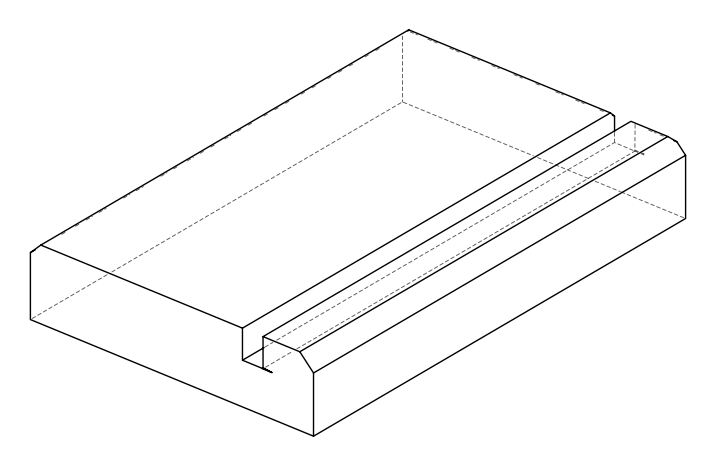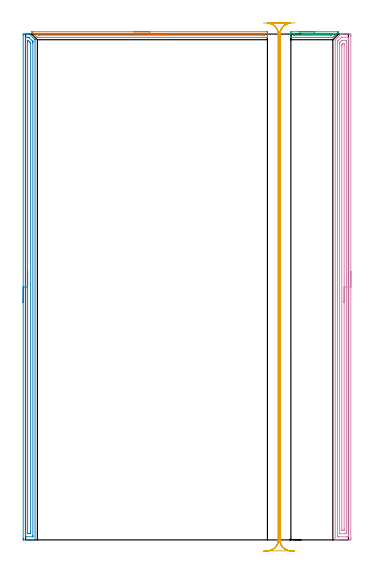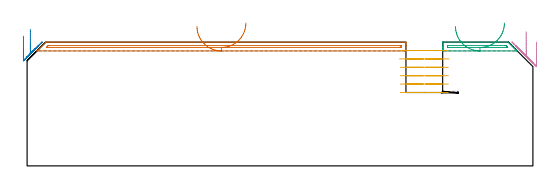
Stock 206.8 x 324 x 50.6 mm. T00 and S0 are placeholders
(PLAN: 5 operations, 1 tool changes, 30.3 min)
(1 AREA_MILL | FG_CHAMFER_SURFACE | UGT0205_001 | 2.54 min | 1011 mm3)
(2 AREA_MILL_1 | FG_CHAMFER_SURFACE_1 | UGT0205_001 | 7.96 min | 9333 mm3)
(3 AREA_MILL_2 | FG_CHAMFER_SURFACE_2 | UGT0205_001 | 0.61 min | 228 mm3)
(4 AREA_MILL_3 | FG_CHAMFER_SURFACE_3 | UGT0205_001 | 10.56 min | 16166 mm3)
(5 MILL_RECTANGULAR_SLOT | SLOT_RECTANGULAR | UGT0201_132 | Follow Part, ap 3.5, ae 75% | 8.68 min | 100053 mm3)
(TOOL UGT0205_001 | Chamfer Mill 20 x 3 x 45 deg. | D20 FL50 Z2)
(TOOL UGT0201_132 | Carbide End Mill 14.0 | D14 FL30 Z4)
(OP 1 AREA_MILL)
G17 G21 G94 G90
T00 M6
G54
G17 G0 G90 X69.45 Y325.4 S1061 M3
G43 Z60.6 H0
Z57.
G94 G1 X69.488 Z56.128 F250.
X69.602 Z55.263
X69.791 Z54.412
X70.053 Z53.58
X70.387 Z52.774
X70.79 Z52.
X71.258 Z51.264
X71.79 Z50.572
X72.379 Z49.929
X73.022 Z49.34
X73.714 Z48.808
X74.45 Z48.34
X75.224 Z47.937
X76.03 Z47.603
X76.862 Z47.341
X77.714 Z47.152
X78.578 Z47.038
X79.45 Z47.
X154.312
X154.519 Y325.398 Z47.002
X154.898 Y325.391 Z47.005
X154.9 Y325.207 Z47.191
Y324.925 Z47.472
Y323.158 Z49.236
Y322.594 Z49.805
Y322.104 Z50.295
Y321.811 Z50.58
X154.893 Y321.802 Z50.588
X154.757 Y321.8 Z50.6
X7.707
X7.604 Y321.804 Z50.589
X7.595 Y321.808 Z50.585
X7.456 Y321.943 Z50.455
X4.254 Y325.145 Z47.253
X4.142 Y325.258 Z47.14
X4.041 Y325.366 Z47.032
X4.016 Y325.395 Z47.003
X4.126 Y325.4 Z47.
X4.142
X79.45
Y323.986 Z48.414
X152.473 Y323.985 Z48.415
X152.529
X152.589 Y323.983 Z48.417
X152.89 Y323.967 Z48.433
X152.893 Y323.879 Z48.521
X152.898 Y323.676 Z48.724
X152.895 Y323.416 Z48.984
X152.89 Y323.234 Z49.166
X152.886 Y323.22 Z49.18
X152.869 Y323.219 Z49.181
X152.821 Y323.216 Z49.184
X152.724 Y323.215 Z49.185
X152.529 Y323.214 Z49.186
X8.971
X8.767 Y323.217 Z49.183
X8.666 Y323.219 Z49.181
X8.644 Y323.221 Z49.179
X8.559 Y323.3 Z49.1
X8.428 Y323.426 Z48.974
X8.153 Y323.698 Z48.702
X7.971 Y323.885 Z48.515
X7.899 Y323.963 Z48.437
X7.887 Y323.98 Z48.42
X7.913 Y323.981 Z48.419
X7.992 Y323.984 Z48.416
X8.153 Y323.986 Z48.414
X8.209
X79.45
X80.322 Z48.452
X81.186 Z48.566
X82.038 Z48.755
X82.87 Z49.017
X83.676 Z49.351
X84.45 Z49.754
X85.186 Z50.223
X85.878 Z50.754
X86.521 Z51.343
X87.11 Z51.986
X87.642 Z52.678
X88.11 Z53.414
X88.513 Z54.188
X88.847 Z54.994
X89.109 Z55.826
X89.298 Z56.678
X89.412 Z57.543
X89.45 Z58.414
G0 Z60.6
M5
M2
(OP 2 AREA_MILL_1)
G17 G21 G94 G90
T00 M6
G54
G17 G0 G90 X-1.5 Y151.95 S1061 M3
G43 Z60.6 H0
Z53.
G94 G1 Y151.988 Z52.128 F250.
Y152.102 Z51.263
Y152.291 Z50.412
Y152.553 Z49.58
Y152.887 Z48.774
Y153.29 Z48.
Y153.758 Z47.264
Y154.29 Z46.572
Y154.879 Z45.929
Y155.522 Z45.34
Y156.214 Z44.808
Y156.95 Z44.34
Y157.724 Z43.937
Y158.53 Z43.603
Y159.362 Z43.341
Y160.214 Z43.152
Y161.078 Z43.038
Y161.95 Z43.
X-1.499 Y323.276 Z43.001
X-1.497 Y323.595
X-1.493 Y323.89 Z43.003
X-1.186 Y323.9 Z43.309
X-0.923 Z43.572
X-0.315 Z44.179
X0.211 Z44.708
X0.557 Z45.053
X1.083 Z45.579
X1.428 Z45.923
X2.218 Z46.717
X2.3 Z46.798
X2.491 Y323.898 Z46.988
X2.529 Y323.872 Z47.028
X5.806 Y320.595 Z50.305
X6.03 Y320.369 Z50.526
X6.097 Y320.295 Z50.589
X6.1 Y320.148 Z50.6
Y0.177
X6.097 Y0.01 Z50.588
X5.978 Y0.003 Z50.47
X5.851 Y0. Z50.351
X5.606 Z50.105
X4.915 Z49.409
X3.698 Z48.195
X3.172 Z47.666
X2.563 Z47.058
X-1.098 Z43.399
X-1.186 Y0.002 Z43.311
X-1.494 Y0.01 Z43.004
X-1.497 Y0.305 Z43.001
X-1.499 Y0.624
X-1.5 Y0.946 Z43.
Y161.95
X-0.086 Z44.414
X-0.085 Y321.253 Z44.415
X-0.084 Y321.488 Z44.416
X-0.08 Y321.817 Z44.42
X-0.078 Y321.89 Z44.422
X0.022 Y321.894 Z44.522
X0.157 Y321.899 Z44.657
X1.428 Y321.9 Z45.928
X1.9 Y321.898 Z46.4
X1.999 Y321.894 Z46.499
X2.047 Y321.89 Z46.547
X2.143 Y321.799 Z46.643
X2.3 Y321.648 Z46.8
X2.462 Y321.488 Z46.962
X4.249 Y319.701 Z48.749
X4.466 Y319.482 Z48.966
X4.615 Y319.327 Z49.115
X4.669 Y319.27 Z49.169
X4.679 Y319.245 Z49.179
X4.681 Y319.206 Z49.181
X4.684 Y319.043 Z49.184
X4.685 Y318.807 Z49.185
X4.686 Y318.148 Z49.186
X4.685 Y2.647 Z49.185
X4.684 Y2.412 Z49.184
X4.68 Y2.083 Z49.18
X4.678 Y2.01 Z49.178
X4.578 Y2.006 Z49.078
X4.443 Y2.001 Z48.943
X0.557 Y2. Z45.057
X0.085 Y2.002 Z44.585
X-0.048 Y2.007 Z44.452
X-0.074 Y2.009 Z44.426
X-0.079 Y2.056 Z44.421
X-0.083 Y2.173 Z44.417
X-0.085 Y2.412 Z44.415
X-0.086 Y3.07 Z44.414
Y161.95
X1.328 Z45.828
Y318.91
X1.331 Y319.701 Z45.831
X1.333 Y319.799 Z45.833
X1.338 Y319.89 Z45.838
X1.428 Z45.928
X1.61 Y319.879 Z46.11
X1.796 Y319.701 Z46.296
X2.3 Y319.2 Z46.8
X2.692 Y318.807 Z47.192
X3.172 Y318.317 Z47.672
X3.265 Y318.216 Z47.765
X3.269 Y318.016 Z47.769
X3.271 Y317.913 Z47.771
Y4.991
X3.269 Y4.199 Z47.769
X3.267 Y4.101 Z47.767
X3.262 Y4.01 Z47.762
X3.172 Y4.008 Z47.672
X2.493 Y4.001 Z46.993
X1.428 Z45.928
X1.364 Y4.004 Z45.864
X1.342 Y4.008 Z45.842
X1.335 Y4.011 Z45.835
X1.333 Y4.029 Z45.833
X1.33 Y4.097 Z45.83
X1.329 Y4.199 Z45.829
X1.328 Y4.302 Z45.828
Y161.95
Y162.822 Z45.866
Y163.687 Z45.98
Y164.538 Z46.169
Y165.37 Z46.431
Y166.176 Z46.765
Y166.95 Z47.168
Y167.686 Z47.637
Y168.378 Z48.168
Y169.021 Z48.757
Y169.61 Z49.401
Y170.142 Z50.093
Y170.61 Z50.828
Y171.013 Z51.602
Y171.347 Z52.408
Y171.609 Z53.24
Y171.798 Z54.092
Y171.912 Z54.957
Y171.95 Z55.828
G0 Z60.6
M5
M2
(OP 3 AREA_MILL_2)
G17 G21 G94 G90
T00 M6
G54
G17 G0 G90 X175.15 Y325.4 S1061 M3
G43 Z60.6 H0
Z57.
G94 G1 X175.188 Z56.128 F250.
X175.302 Z55.264
X175.491 Z54.412
X175.753 Z53.58
X176.087 Z52.774
X176.49 Z52.
X176.958 Z51.264
X177.49 Z50.572
X178.079 Z49.929
X178.722 Z49.34
X179.414 Z48.808
X180.15 Z48.34
X180.924 Z47.937
X181.73 Z47.603
X182.562 Z47.341
X183.414 Z47.152
X184.278 Z47.038
X185.15 Z47.
X200.151
X200.386 Y325.398 Z47.001
X200.367 Y325.366 Z47.033
X200.196 Y325.196 Z47.204
X200.128 Y325.128 Z47.271
X199.927 Y324.925 Z47.471
X199.332 Y324.332 Z48.067
X199.238 Y324.238 Z48.161
X199.043 Y324.042 Z48.354
X198.469 Y323.468 Z48.931
X198.349 Y323.348 Z49.05
X198.16 Y323.158 Z49.238
X197.605 Y322.605 Z49.795
X197.277 Y322.275 Z50.121
X196.8 Y321.8 Z50.599
X169.961 Y321.799
X169.91 Y321.831 Z50.567
X169.9 Y321.98 Z50.418
Y323.552 Z48.847
Y324.042 Z48.355
Y324.286 Z48.111
Y324.925 Z47.472
Y325.17 Z47.228
X169.902 Y325.391 Z47.005
X170.263 Y325.4 Z47.
X185.15
Y323.986 Z48.414
X196.272 Y323.985 Z48.415
X196.33 Y323.984 Z48.416
X196.515 Y323.976 Z48.424
X196.496 Y323.953 Z48.447
X196.432 Y323.884 Z48.516
X196.346 Y323.796 Z48.604
X196.272 Y323.722 Z48.678
X195.989 Y323.44 Z48.96
X195.893 Y323.347 Z49.053
X195.763 Y323.225 Z49.175
X195.383 Y323.216 Z49.184
X195.326 Y323.215 Z49.185
X172.192 Y323.214 Z49.186
X172.031 Y323.216 Z49.184
X171.951 Y323.218 Z49.182
X171.918 Y323.221 Z49.179
X171.91 Y323.24 Z49.16
X171.905 Y323.317 Z49.083
X171.901 Y323.503 Z48.897
X171.902 Y323.769 Z48.631
X171.905 Y323.89 Z48.51
X171.91 Y323.977 Z48.423
X171.927 Y323.98 Z48.42
X172.027 Y323.983 Z48.417
X172.231 Y323.986 Z48.414
X172.248
X185.15
X186.022 Z48.452
X186.886 Z48.566
X187.738 Z48.755
X188.57 Z49.017
X189.376 Z49.351
X190.15 Z49.754
X190.886 Z50.223
X191.578 Z50.754
X192.221 Z51.343
X192.81 Z51.986
X193.341 Z52.678
X193.81 Z53.414
X194.213 Z54.188
X194.547 Z54.994
X194.809 Z55.826
X194.998 Z56.678
X195.112 Z57.543
X195.15 Z58.414
G0 Z60.6
M5
M2
(OP 4 AREA_MILL_3)
G17 G21 G94 G90
T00 M6
G54
G17 G0 G90 X208.3 Y171.95 S1061 M3
G43 Z60.6 H0
Z50.6
G94 G1 Y171.912 Z49.728 F250.
Y171.798 Z48.864
Y171.609 Z48.012
Y171.347 Z47.18
Y171.013 Z46.374
Y170.61 Z45.6
Y170.141 Z44.864
Y169.61 Z44.172
Y169.021 Z43.529
Y168.378 Z42.94
Y167.686 Z42.408
Y166.95 Z41.94
Y166.176 Z41.537
Y165.37 Z41.203
Y164.538 Z40.941
Y163.686 Z40.752
Y162.821 Z40.638
Y161.95 Z40.6
Y0.959
X208.299 Y0.624 Z40.601
X208.294 Y0.072 Z40.604
X208.292 Y0.008 Z40.606
X207.744 Y0. Z41.153
X201.522 Z47.372
X200.096 Z48.8
X199.744 Z49.151
X199.04 Z49.859
X198.74 Z50.16
X198.342 Y0.008 Z50.549
X198.303 Y0.01 Z50.588
X198.3 Y0.177 Z50.6
Y320.152
X198.296 Y320.287 Z50.595
X198.351 Y320.353 Z50.544
X198.967 Y320.968 Z49.932
X199.19 Y321.19 Z49.708
X199.3 Y321.302 Z49.596
X199.871 Y321.871 Z49.029
X200.083 Y322.084 Z48.815
X200.189 Y322.191 Z48.707
X200.633 Y322.634 Z48.266
X201.078 Y323.08 Z47.818
X201.522 Y323.523 Z47.377
X201.678 Y323.678 Z47.221
X201.875 Y323.872 Z47.023
X201.907 Y323.896 Z46.99
X201.967 Y323.899 Z46.931
X202.008 Y323.9 Z46.89
X203.652 Z45.244
X207.476 Z41.42
X207.744 Y323.898 Z41.152
X208.291 Y323.892 Z40.606
X208.293 Y323.828 Z40.604
X208.298 Y323.276 Z40.602
X208.3 Y322.717 Z40.6
Y161.95
X206.886 Z42.014
Y3.305
X206.885 Y2.411 Z42.015
X206.884 Y2.383 Z42.016
X206.856 Y2.01 Z42.044
X206.374 Y2.002 Z42.526
X205.967 Y2.001 Z42.933
X205.487 Y2. Z43.413
X200.633 Y2.001 Z48.267
X200.151 Y2.002 Z48.749
X199.744 Y2.01 Z49.156
X199.717 Y2.411 Z49.183
X199.715 Y2.441 Z49.185
X199.714 Y3.305 Z49.186
Y317.913
X199.715 Y318.807 Z49.185
X199.716 Y318.836 Z49.184
X199.744 Y319.283 Z49.156
X199.949 Y319.495 Z48.951
X200.151 Y319.701 Z48.749
X202.176 Y321.725 Z46.724
X202.255 Y321.801 Z46.645
X202.32 Y321.859 Z46.58
X202.362 Y321.89 Z46.538
X202.411 Y321.892 Z46.489
X202.892 Y321.899 Z46.008
X205.967 Z42.933
X206.449 Y321.898 Z42.451
X206.856 Y321.89 Z42.044
X206.883 Y321.488 Z42.017
X206.885 Y321.459 Z42.015
X206.886 Y320.595 Z42.014
Y161.95
X205.472 Z43.428
X205.471 Y5.093 Z43.429
X205.47 Y4.698 Z43.43
X205.467 Y4.199 Z43.433
X205.465 Y4.011 Z43.435
X205.273 Y4.003 Z43.627
X205.078 Y4.001 Z43.822
X204.387 Y4. Z44.513
X201.324 Y4.001 Z47.576
X201.193 Y4.005 Z47.707
X201.146 Y4.01 Z47.754
X201.134 Y4.014 Z47.766
X201.133 Y4.021 Z47.767
X201.13 Y4.067 Z47.77
X201.129 Y4.199 Z47.771
X201.128 Y4.595 Z47.772
X201.129 Y317.415 Z47.771
X201.131 Y317.913 Z47.769
X201.133 Y318.111 Z47.767
X201.135 Y318.206 Z47.765
X201.174 Y318.263 Z47.726
X201.522 Y318.621 Z47.378
X201.614 Y318.715 Z47.286
X202.601 Y319.701 Z46.299
X202.743 Y319.836 Z46.157
X202.794 Y319.883 Z46.106
X202.904 Y319.89 Z45.996
X203.104 Y319.898 Z45.796
X205.078 Y319.9 Z43.822
X205.276 Y319.899 Z43.624
X205.408 Y319.895 Z43.492
X205.454 Y319.89 Z43.446
X205.466 Y319.886 Z43.434
X205.467 Y319.879 Z43.433
X205.47 Y319.833 Z43.43
X205.471 Y319.701 Z43.429
X205.472 Y319.305 Z43.428
Y161.95
X204.057 Z44.843
Y6.88
X204.053 Y6.124 Z44.847
X204.051 Y6.019 Z44.849
X203.956 Y6.01 Z44.944
X203.287 Y6. Z45.613
X202.858 Y6.005 Z46.042
X202.643 Y6.01 Z46.257
X202.549 Y6.016 Z46.351
X202.543 Y6.88 Z46.357
Y316.126
X202.547 Y316.883 Z46.353
X202.55 Y317.02 Z46.35
X202.562 Y317.201 Z46.338
X202.682 Y317.327 Z46.218
X202.836 Y317.486 Z46.064
X202.991 Y317.641 Z45.909
X203.115 Y317.764 Z45.785
X203.199 Y317.843 Z45.701
X203.248 Y317.887 Z45.652
X203.3 Y317.897 Z45.6
X203.314 Y317.899 Z45.586
X203.742 Y317.894 Z45.158
X203.957 Y317.89 Z44.943
X204.05 Y317.884 Z44.85
X204.057 Y317.02 Z44.843
Y161.95
Y161.078 Z44.881
Y160.213 Z44.995
Y159.362 Z45.183
Y158.53 Z45.446
Y157.724 Z45.78
Y156.95 Z46.182
Y156.214 Z46.651
Y155.522 Z47.182
Y154.879 Z47.772
Y154.289 Z48.415
Y153.758 Z49.107
Y153.29 Z49.843
Y152.887 Z50.616
Y152.553 Z51.422
Y152.291 Z52.254
Y152.102 Z53.106
Y151.988 Z53.971
Y151.95 Z54.843
G0 Z60.6
M5
M2
(OP 5 MILL_RECTANGULAR_SLOT)
G17 G21 G94 G90
T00 M6
G54
G17 G0 G90 X172.24 Y-7.247 S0 M3
G43 Z60.6 H0
Z47.167
G94 G1 X169.253 Y-6.97 F250.
G2 X162.9 Y0. R7. F500.
G1 Y323.9
G2 X169.248 Y330.87 R7.
G1 X169.249 Y330.9
X169.191
X155.621
X155.552 Y330.899
X155.553 Y330.869
G2 X161.9 Y323.9 R7.
G1 Y0.
G2 X155.547 Y-6.97 R7.
G1 X152.56 Y-7.247 F250.
G0 Z60.6
X152.278 Y331.05
Z43.733
G1 X155.274 Y330.89
G2 X161.9 Y323.9 R7. F500.
G1 Y0.
G2 X155.274 Y-6.99 R7.
G1 Y-7.
X169.526
Y-6.99
G2 X162.9 Y0. R7.
G1 Y323.9
G2 X169.526 Y330.89 R7.
G1 X172.522 Y331.05 F250.
G0 Z60.6
X172.24 Y-7.247
Z40.3
G1 X169.253 Y-6.97
G2 X162.9 Y0. R7. F500.
G1 Y323.9
G2 X169.526 Y330.89 R7.
G1 Y330.9
X155.274
Y330.89
G2 X161.9 Y323.9 R7.
G1 Y0.
G2 X155.547 Y-6.97 R7.
G1 X152.56 Y-7.247 F250.
G0 X172.24 Z36.867
G1 X169.253 Y-6.97
G2 X162.9 Y0. R7. F500.
G1 Y323.9
G2 X169.526 Y330.89 R7.
G1 Y330.9
X155.274
Y330.89
G2 X161.9 Y323.9 R7.
G1 Y0.
G2 X155.547 Y-6.97 R7.
G1 X152.56 Y-7.247 F250.
G0 X172.24 Z33.433
G1 X169.253 Y-6.97
G2 X162.9 Y0. R7. F500.
G1 Y323.9
G2 X169.526 Y330.89 R7.
G1 Y330.9
X155.274
Y330.89
G2 X161.9 Y323.9 R7.
G1 Y0.
G2 X155.547 Y-6.97 R7.
G1 X152.56 Y-7.247 F250.
G0 X172.24 Z30.
G1 X169.253 Y-6.97
G2 X162.9 Y0. R7. F500.
G1 Y323.9
G2 X169.526 Y330.89 R7.
G1 Y330.9
X155.274
Y330.89
G2 X161.9 Y323.9 R7.
G1 Y0.
G2 X155.547 Y-6.97 R7.
G1 X152.56 Y-7.247 F250.
G0 Z60.6
M5
M2
